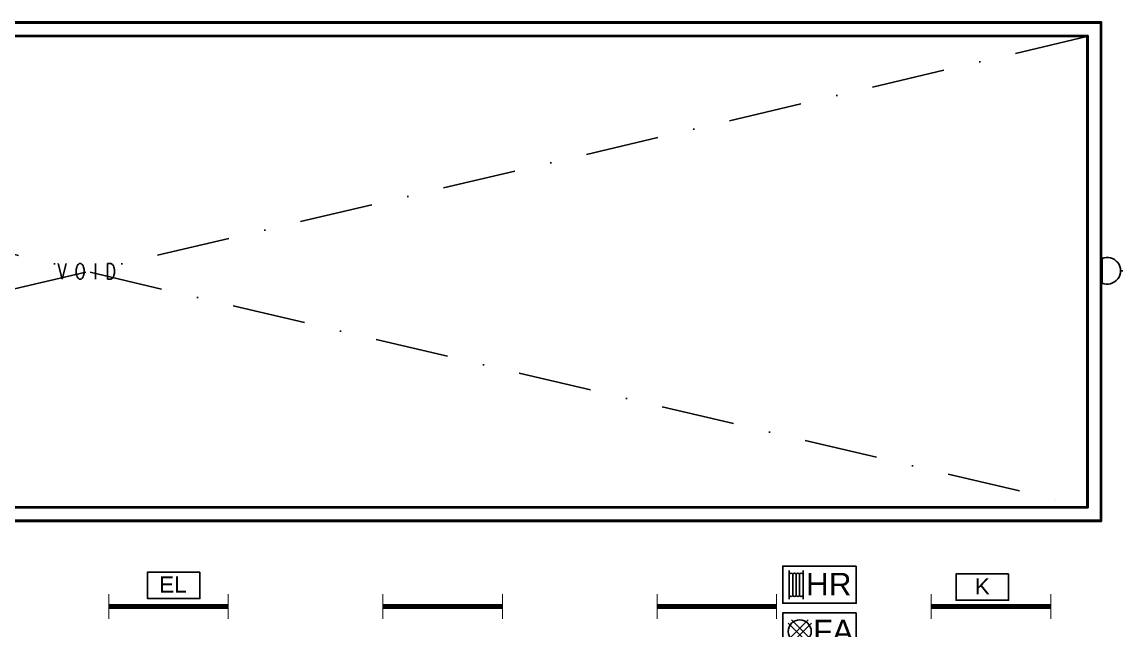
# Model space of a CAD drawing. Header units: inches. Extents: x -106706990 to 300603, y -86718466 to 1728185.
# Drawn here: x 144207 to 155381, y 31601 to 37810 of the extents above; entities that cross this region are included whole.
import ezdxf
from ezdxf.enums import TextEntityAlignment as Align

# ---------------------------------------------------------------- set-up
doc = ezdxf.new("R2010")
doc.units = ezdxf.units.IN
doc.header["$MEASUREMENT"] = 0
doc.linetypes.add('DASHDOT', pattern=[1, 0.5, -0.25, 0, -0.25])
doc.linetypes.add('DASHED2', pattern=[0.375, 0.25, -0.125])
for name, color, linetype in [('A-FLR SYM', 13, 'Continuous'), ('A-GRID', 8, 'Continuous'), ('A-RAIL', 2, 'Continuous'), ('A-TXTBOMBA', 7, 'Continuous'), ('area', 3, 'Continuous'), ('CO_WALL', 252, 'Continuous'), ('ELECT', 6, 'Continuous'), ('elk_LAMPU', 6, 'Continuous'), ('lamb(new)', 5, 'Continuous')]:
    doc.layers.add(name, color=color, linetype=linetype)
doc.layers.get('area').off()
doc.layers.get('elk_LAMPU').off()
doc.styles.add('arial', font='arial.ttf')
doc.styles.add('ROMANS', font='romans.shx', dxfattribs={"width": 0.75, "height": 200})

# ---------------------------------------------------------------- blocks, each defined once
blk = doc.blocks.new('A$C77D277CE')
at = {"layer": 'A-TXTBOMBA', "color": 8}
for p, q in [((67, 1028), (67, 1321)), ((103, 1066), (103, 1283)), ((137, 1066), (137, 1283)), ((172, 1066), (172, 1283)), ((207, 1028), (207, 1321)), ((258, 817), (54, 613)), ((293, 613), (89, 817)), ((258, 578), (54, 782)), ((293, 782), (89, 578)), ((281, 384), (377, 221)), ((281, 384), (469, 384)), ((377, 221), (469, 384))]:
    blk.add_line(p, q, dxfattribs=at)
for points in [[(750, 1365), (0, 1365), (0, 987), (750, 987)], [(750, 887), (0, 887), (0, 509), (750, 509)], [(750, 409), (0, 409), (0, 31), (750, 31)]]:
    blk.add_lwpolyline(points, close=True, dxfattribs=at)
blk.add_circle((173, 698), 118, dxfattribs=at)
for centre, radius, start, end in [((85, 1274), 20, 25.6963, 154.3037), ((120, 1274), 19.4, 26.5651, 153.4349), ((155, 1274), 19.4, 26.5651, 153.4349), ((189, 1274), 19.4, 26.5651, 153.4349), ((85, 1075), 20, 205.6963, 334.3037), ((120, 1075), 19.4, 206.5651, 333.4349), ((155, 1075), 19.4, 206.5651, 333.4349), ((189, 1075), 19.4, 206.5651, 333.4349)]:
    blk.add_arc(centre, radius, start, end, dxfattribs=at)
at = {"layer": 'A-TXTBOMBA', "color": 8, "style": 'arial'}
for s, height, p in [('HR', 230.5, (237, 1066)), ('FA', 230.5, (311, 588)), ('DP', 160, (215, 51))]:
    blk.add_text(s, height=height, dxfattribs=at).set_placement(p)
blk = doc.blocks.new('YBC 136')
at = {"layer": 'lamb(new)'}
for points, const_width in [([(86612636, -1195077), (86612636, -1195333)], 10.2), ([(86613856, -1195077), (86613856, -1195333)], 10.2), ([(86612636, -1195205), (86613856, -1195205)], 50.8)]:
    blk.add_lwpolyline(points, dxfattribs=dict(at, const_width=const_width))
blk = doc.blocks.new('*U514')
at = {"layer": 'lamb(new)'}
blk.add_blockref('YBC 136', (-86613246, 1195205, -4), dxfattribs=at)
blk = doc.blocks.new('*U515')
at = {"layer": 'lamb(new)', "color": 0, "linetype": 'ByBlock', "lineweight": -2, "transparency": 16777216}
for p in [(5600, 0), (8400, 0), (11200, 0), (14000, 0)]:
    blk.add_blockref('*U514', p, dxfattribs=at)
blk = doc.blocks.new('Elight')
at = {"layer": 'A-TXTBOMBA', "color": 6}
blk.add_lwpolyline([(86606267, -1196730), (86605731, -1196730), (86605731, -1197001), (86606267, -1197001)], close=True, dxfattribs=at)
at = {"layer": 'A-TXTBOMBA', "color": 6, "style": 'arial'}
blk.add_text('EL', height=164.8, dxfattribs=at).set_placement((86605850, -1196940))
blk = doc.blocks.new('EXITE')
at = {"layer": 'A-TXTBOMBA', "color": 3}
blk.add_lwpolyline([(86607836, -1196697), (86607300, -1196697), (86607300, -1196967), (86607836, -1196967)], close=True, dxfattribs=at)
at = {"layer": 'A-TXTBOMBA', "color": 3, "style": 'arial'}
blk.add_text('K', height=165, dxfattribs=at).set_placement((86607491, -1196907))
blk = doc.blocks.new('SOCKET(in)')
at = {"layer": 'ELECT', "color": 6}
for p, q in [((86605160, -1198079), (86605160, -1197854)), ((86605076, -1197967), (86605244, -1197967)), ((86605024, -1198269), (86605296, -1198269))]:
    blk.add_line(p, q, dxfattribs=at)
blk.add_arc((86605160, -1198216), 136, 336.9763, 203.0237, dxfattribs=at)

msp = doc.modelspace()

# ---------------------------------------------------------------- linework, layer by layer
at = {"layer": 'A-GRID', "color": 8, "linetype": 'DASHDOT', "ltscale": 1500}
for p, q in [((155082.8, 37659.7), (134673.8, 32859.7)), ((134682.5, 37659.7), (155082.8, 32859.7))]:
    msp.add_line(p, q, dxfattribs=at)
at = {"layer": 'A-RAIL', "color": 8}
for p, q in [((134535.8, 37797.7), (155220.8, 37797.7)), ((155220.8, 32721.7), (155220.8, 37797.7)), ((134661.8, 37671.7), (155094.8, 37671.7)), ((155094.8, 32847.7), (155094.8, 37671.7)), ((134661.8, 32847.7), (155094.8, 32847.7)), ((134535.8, 32721.7), (155220.8, 32721.7))]:
    msp.add_line(p, q, dxfattribs=at)
at = {"layer": 'CO_WALL', "color": 8}
for p, q in [((134523.8, 37809.7), (155232.8, 37809.7)), ((155232.8, 32709.7), (155232.8, 37809.7)), ((134673.8, 37659.7), (155082.8, 37659.7)), ((155082.8, 32859.7), (155082.8, 37659.7)), ((134673.8, 32859.7), (155082.8, 32859.7)), ((134523.8, 32709.7), (155232.8, 32709.7))]:
    msp.add_line(p, q, dxfattribs=at)

# ---------------------------------------------------------------- block references
at = {"layer": 'A-TXTBOMBA', "color": 8}
msp.add_blockref('A$C77D277CE', (151976.4, 30888.8), dxfattribs=at)
at = {"layer": 'area'}
for name, p in [('Elight', (-86460241.3, 1228923.9)), ('EXITE', (-86453553.4, 1228872))]:
    msp.add_blockref(name, p, dxfattribs=at)
at = {"layer": 'elk_LAMPU', "color": 0, "linetype": 'DASHED2', "lineweight": 18, "rotation": 270}
msp.add_blockref('SOCKET(in)', (1353506.1, 86640428.7), dxfattribs=at)
at = {"layer": 'lamb(new)'}
msp.add_blockref('*U515', (140103.6, 31842.2, 4.3), dxfattribs=at)

# ---------------------------------------------------------------- texts
at = {"layer": 'A-FLR SYM', "color": 8, "style": 'ROMANS', "width": 0.75}
msp.add_text('V O I D', height=157.5, dxfattribs=at).set_placement((144870.2, 35184.7), align=Align.CENTER)

doc.saveas('drawing.dxf')
